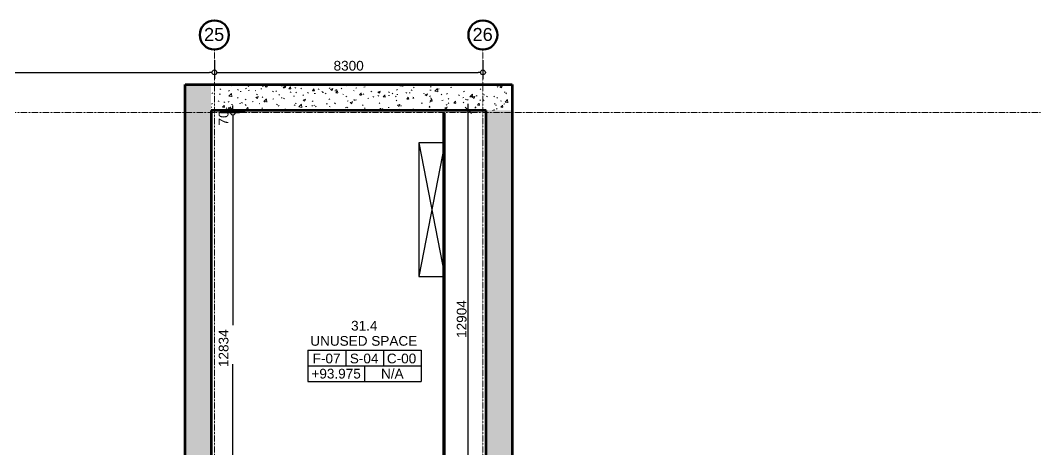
# Model space of a CAD drawing. Header units: millimetres. Extents: x -678720 to -601931, y -306 to 39239.
# Drawn here: x -638913 to -607379, y 25971 to 39239 of the extents above; entities that cross this region are included whole.
import ezdxf

# ---------------------------------------------------------------- set-up
doc = ezdxf.new("R2010")
doc.units = ezdxf.units.MM
doc.linetypes.add('DPA_Grid _ Level 100', pattern=[10, 5.5, -1.6, 1.3, -1.6])
for name, color, linetype, lineweight in [('_ _ A-DETL-OPENING', 1, 'Continuous', 25), ('A-ANNO-DIMS', 1, 'Continuous', 9), ('A-ROOM-IDEN', 3, 'Continuous', 25), ('A-ROOM-LINE', 3, 'Continuous', 25), ('A-WALL', 5, 'Continuous', 35), ('A-WALL-PATT', 1, 'Continuous', 35), ('S-GRID', 251, 'Continuous', 9), ('S-GRID-IDEN', 3, 'Continuous', 50), ('WALL-E', 2, 'Continuous', 35)]:
    doc.layers.add(name, color=color, linetype=linetype, lineweight=lineweight)
doc.styles.add('Arial', font='arial.ttf', dxfattribs={"height": 400})
doc.styles.add('Arial_2', font='arial.ttf', dxfattribs={"height": 300})
doc.dimstyles.new('DPA-DIM-3_0_C-C', dxfattribs={"dimscale": 304.8, "dimtxt": 306.07782, "dimasz": 0.492126, "dimexe": 0.656168, "dimexo": 0.0625, "dimgap": 0.164042, "dimtad": 1, "dimdec": 0, "dimzin": 0, "dimdsep": 46, "dimtxsty": 'Arial_2', "dimblk1": 'DOTBLANK', "dimblk2": 'DOTBLANK', "dimsah": 1, "dimcen": 0.09, "dimdle": 0.656168, "dimadec": 8, "dimazin": 0, "dimtfac": 1, "dimtdec": 4, "dimtix": 1, "dimtmove": 0, "dimatfit": 3, "dimfxl": 1.312336, "dimfxlon": 1, "dimtvp": 1, "dimtolj": 1, "dimtzin": 0, "dimarcsym": 2})
doc.dimstyles.new('DPA-DIM-3_0_C-T', dxfattribs={"dimscale": 304.8, "dimtxt": 306.07782, "dimasz": 0.492126, "dimexe": 0.656168, "dimexo": 0.0625, "dimgap": 0.164042, "dimtad": 0, "dimjust": 2, "dimdec": 0, "dimzin": 0, "dimdsep": 46, "dimtxsty": 'Arial_2', "dimblk1": 'DOTBLANK', "dimblk2": 'OBLIQUE', "dimsah": 1, "dimcen": 0.09, "dimdle": 0.656168, "dimadec": 8, "dimazin": 0, "dimtfac": 1, "dimtdec": 4, "dimtix": 1, "dimtmove": 2, "dimatfit": 3, "dimfxl": 1.312336, "dimfxlon": 1, "dimtvp": 1, "dimtolj": 1, "dimtzin": 0, "dimarcsym": 2})
doc.dimstyles.new('DPA-DIM-3_0_T-T_1', dxfattribs={"dimscale": 304.8, "dimtxt": 306.07782, "dimasz": 0.656168, "dimexe": 0.656168, "dimexo": 0.0625, "dimgap": 0.164042, "dimtad": 1, "dimdec": 0, "dimzin": 0, "dimdsep": 46, "dimtxsty": 'Arial_2', "dimblk1": 'OBLIQUE', "dimblk2": 'OBLIQUE', "dimsah": 1, "dimcen": 0.09, "dimdle": 0.656168, "dimadec": 8, "dimazin": 0, "dimtfac": 1, "dimtdec": 4, "dimtix": 1, "dimtmove": 0, "dimatfit": 3, "dimfxl": 1.312336, "dimfxlon": 1, "dimtvp": 1, "dimtolj": 1, "dimtzin": 0, "dimarcsym": 2})
pattern_1 = [(50, (0, 0), (728.7365, -63.7558), [76.2, -838.2]), (355, (0, 0), (-140.9716, 764.2276), [60.96, -670.56]), (100.451, (60.7, -5.3), (587.77, 700.46675), [64.76, -712.36]), (46.184, (0, 203.2), (1084.3162, -168.171), [114.3, -1257.3]), (96.636, (90.4, 189.2), (949.61, 989.7098), [97.14, -1068.54]), (351.184, (0, 203.2), (949.6206, 989.7012), [91.44, -1005.84]), (21, (101.6, 152.4), (606.45787, -409.06057), [76.2, -838.2]), (326, (101.6, 152.4), (247.2083, 736.7529), [60.96, -670.56]), (71.451, (152.14, 118.3), (853.66825, 327.6855), [64.76, -712.36]), (37.5, (0, 0), (12.35469, 338.22012), [33.528, -628.904, 33.528, -647.192, -673.1]), (37.5, (0, 0), (12.35469, 338.22012), [-1343.152, 33.528, -639.572]), (7.5, (0, 0), (267.27887, 400.72213), [33.528, -354.584, 33.528, -613.664, -256.54]), (7.5, (0, 0), (267.27887, 400.72213), [-1035.304, 33.528, -223.012]), (327.5, (-226.57, 0), (542.36333, -22.91534), [33.528, -220.472, 33.528, -758.952, -1051.56]), (327.5, (-226.57, 0), (542.36333, -22.91534), [-1046.48, 33.528, -1018.032]), (317.5, (-328.17, 0), (592.51696, 101.7071), [33.528, -296.672, 33.528, -492.76, -746.76]), (317.5, (-328.17, 0), (592.51696, 101.7071), [-856.488, 33.528, -713.232])]

# ---------------------------------------------------------------- blocks, each defined once
blk = doc.blocks.new('DPA_Room Tag Box - Standard-4486259-4234-01 ENLARGED MULTI-PURPOSE LEVEL - REFLECTED CEILING PLAN - SHEET 5')
at = {"layer": 'A-ROOM-LINE'}
for p, q in [((-17.5, -2.94), (-17.5, -12.6)), ((-17.5, -2.94), (17.5, -2.94)), ((-5.83, -2.94), (-5.83, -7.77)), ((5.83, -2.94), (5.83, -7.77)), ((17.5, -2.94), (17.5, -12.6)), ((-17.5, -7.77), (17.5, -7.77)), ((0, -7.77), (0, -12.6)), ((-17.5, -12.6), (17.5, -12.6))]:
    blk.add_line(p, q, dxfattribs=at)
blk = doc.blocks.new('Grid - 100 Scale-2291345-4234-01 ENLARGED MULTI-PURPOSE LEVEL - REFLECTED CEILING PLAN - SHEET 5')
at = {"layer": 'S-GRID-IDEN'}
blk.add_circle((0, 0), 4.5, dxfattribs=at)
blk = doc.blocks.new('_DotBlank')
at = {"color": 0, "linetype": 'ByBlock', "lineweight": -2}
blk.add_line((-0.5, 0), (-1, 0), dxfattribs=at)
blk.add_circle((0, 0), 0.5, dxfattribs=at)
blk = doc.blocks.new('*D1610')
at = {"layer": 'A-ANNO-DIMS', "color": 0, "lineweight": -2, "transparency": 16777216}
for p, q in [((-21025, 28734), (-21025, 28153)), ((100, 28734), (100, 28153)), ((-20875, 28353), (-50, 28353))]:
    blk.add_line(p, q, dxfattribs=at)
at = {"layer": 'Defpoints', "color": 0, "transparency": 16777216}
for p in [(-21025, 28753), (100, 28753), (100, 28353)]:
    blk.add_point(p, dxfattribs=at)
at = {"layer": 'A-ANNO-DIMS', "color": 0, "lineweight": -2, "transparency": 16777216, "xscale": 150, "yscale": 150, "zscale": 150, "rotation": 180}
blk.add_blockref('_DotBlank', (-21025, 28353), dxfattribs=at)
at = {"layer": 'A-ANNO-DIMS', "color": 0, "lineweight": -2, "transparency": 16777216, "xscale": 150, "yscale": 150, "zscale": 150}
blk.add_blockref('_DotBlank', (100, 28353), dxfattribs=at)
at = {"layer": 'A-ANNO-DIMS', "color": 0, "transparency": 16777216, "insert": (-10463, 28557), "char_height": 300, "width": 1384.41, "attachment_point": 5, "style": 'Arial_2'}
blk.add_mtext('\\A1;21125', dxfattribs=at)
blk = doc.blocks.new('*D1611')
at = {"layer": 'A-ANNO-DIMS', "color": 0, "lineweight": -2, "transparency": 16777216}
for p, q in [((100, 28734), (100, 28153)), ((8400, 28734), (8400, 28153)), ((250, 28353), (8250, 28353))]:
    blk.add_line(p, q, dxfattribs=at)
at = {"layer": 'Defpoints', "color": 0, "transparency": 16777216}
for p in [(100, 28753), (8400, 28753), (8400, 28353)]:
    blk.add_point(p, dxfattribs=at)
at = {"layer": 'A-ANNO-DIMS', "color": 0, "lineweight": -2, "transparency": 16777216, "xscale": 150, "yscale": 150, "zscale": 150, "rotation": 180}
blk.add_blockref('_DotBlank', (100, 28353), dxfattribs=at)
at = {"layer": 'A-ANNO-DIMS', "color": 0, "lineweight": -2, "transparency": 16777216, "xscale": 150, "yscale": 150, "zscale": 150}
blk.add_blockref('_DotBlank', (8400, 28353), dxfattribs=at)
at = {"layer": 'A-ANNO-DIMS', "color": 0, "transparency": 16777216, "insert": (4250, 28557), "char_height": 300, "width": 1107.53, "attachment_point": 5, "style": 'Arial_2'}
blk.add_mtext('\\A1;8300', dxfattribs=at)
blk = doc.blocks.new('_Oblique')
at = {"color": 0, "linetype": 'ByBlock', "lineweight": -2}
blk.add_line((-0.5, -0.5), (0.5, 0.5), dxfattribs=at)
blk = doc.blocks.new('*D1618')
at = {"layer": 'A-ANNO-DIMS', "color": 0, "lineweight": -2, "transparency": 16777216}
for p, q in [((7566, 27180), (8147, 27180)), ((7947, 14076), (7947, 27380)), ((7566, 14276), (8147, 14276))]:
    blk.add_line(p, q, dxfattribs=at)
at = {"layer": 'Defpoints', "color": 0, "transparency": 16777216}
for p in [(7547, 27180), (7947, 27180), (7547, 14276)]:
    blk.add_point(p, dxfattribs=at)
at = {"layer": 'A-ANNO-DIMS', "color": 0, "lineweight": -2, "transparency": 16777216, "xscale": 200, "yscale": 200, "zscale": 200}
for p, rotation in [((7947, 27180), 90), ((7947, 14276), 270)]:
    blk.add_blockref('_Oblique', p, dxfattribs=dict(at, rotation=rotation))
at = {"layer": 'A-ANNO-DIMS', "color": 0, "transparency": 16777216, "insert": (7744, 20728), "char_height": 300, "width": 1384.41, "attachment_point": 5, "rotation": 90, "style": 'Arial_2'}
blk.add_mtext('\\A1;12904', dxfattribs=at)
blk = doc.blocks.new('*D1564')
at = {"layer": 'Defpoints', "color": 0, "transparency": 16777216}
for p in [(532, 27110), (532, 27110), (673, 27110)]:
    blk.add_point(p, dxfattribs=at)
blk = doc.blocks.new('_None')
blk = doc.blocks.new('*D1565')
at = {"layer": 'A-ANNO-DIMS', "color": 0, "lineweight": -2, "transparency": 16777216}
for p, q in [((293, 27180), (873, 27180)), ((673, 27180), (673, 27330)), ((673, 27110), (673, 27180)), ((293, 27110), (873, 27110)), ((673, 26960), (673, 26810))]:
    blk.add_line(p, q, dxfattribs=at)
at = {"layer": 'Defpoints', "color": 0, "transparency": 16777216}
for p in [(273, 27180), (673, 27180), (273, 27110)]:
    blk.add_point(p, dxfattribs=at)
at = {"layer": 'A-ANNO-DIMS', "color": 0, "lineweight": -2, "transparency": 16777216, "xscale": 150, "yscale": 150, "zscale": 150}
for name, p, rotation in [('_Oblique', (673, 27180), 270), ('_DotBlank', (673, 27110), 90)]:
    blk.add_blockref(name, p, dxfattribs=dict(at, rotation=rotation))
at = {"layer": 'A-ANNO-DIMS', "color": 0, "transparency": 16777216, "insert": (234, 26709), "char_height": 300, "width": 553.77, "attachment_point": 1, "rotation": 90, "line_spacing_factor": 0.941778, "style": 'Arial_2'}
blk.add_mtext('\\A1;70', dxfattribs=at)
blk = doc.blocks.new('*D1566')
at = {"layer": 'Defpoints', "color": 0, "transparency": 16777216}
for p in [(673, 27110), (815, 27110), (815, 27110)]:
    blk.add_point(p, dxfattribs=at)
blk = doc.blocks.new('*D1567')
at = {"layer": 'A-ANNO-DIMS', "color": 0, "lineweight": -2, "transparency": 16777216}
for p, q in [((1054, 27110), (473, 27110)), ((673, 26960), (673, 20535)), ((673, 14076), (673, 19336)), ((1054, 14276), (473, 14276))]:
    blk.add_line(p, q, dxfattribs=at)
at = {"layer": 'Defpoints', "color": 0, "transparency": 16777216}
for p in [(1073, 27110), (673, 14276), (1073, 14276)]:
    blk.add_point(p, dxfattribs=at)
at = {"layer": 'A-ANNO-DIMS', "color": 0, "lineweight": -2, "transparency": 16777216, "xscale": 150, "yscale": 150, "zscale": 150}
for name, p, rotation in [('_DotBlank', (673, 27110), 90), ('_Oblique', (673, 14276), 270)]:
    blk.add_blockref(name, p, dxfattribs=dict(at, rotation=rotation))
at = {"layer": 'A-ANNO-DIMS', "color": 0, "transparency": 16777216, "insert": (234, 19243), "char_height": 300, "width": 1384.41, "attachment_point": 1, "rotation": 90, "line_spacing_factor": 0.941778, "style": 'Arial_2'}
blk.add_mtext('\\A1;12834', dxfattribs=at)
blk = doc.blocks.new('*U1546')
at = {"layer": '_ _ A-DETL-OPENING'}
for p, q in [((6420, 26180), (7220, 22046)), ((7220, 26180), (6420, 22046)), ((6420, 26180), (6420, 22046)), ((7220, 26180), (6420, 26180)), ((7220, 22046), (7220, 26180)), ((6420, 22046), (7220, 22046))]:
    blk.add_line(p, q, dxfattribs=at)
at = {"layer": 'S-GRID', "linetype": 'DPA_Grid _ Level 100'}
for p, q in [((100, -8552.3), (100, 29060.4)), ((8400, -8552.3), (8400, 29060.4))]:
    blk.add_line(p, q, dxfattribs=at)
at = {"layer": 'S-GRID-IDEN', "xscale": 99.99999999999993, "yscale": 99.99999999999993, "zscale": 99.99999999999993}
for p in [(100, 29510.4), (8400, 29510.4)]:
    blk.add_blockref('Grid - 100 Scale-2291345-4234-01 ENLARGED MULTI-PURPOSE LEVEL - REFLECTED CEILING PLAN - SHEET 5', p, dxfattribs=at)
at = {"layer": 'S-GRID-IDEN', "lineweight": 9, "char_height": 400, "width": 753.586, "attachment_point": 1, "style": 'Arial'}
for s, insert in [('25', (-218.8, 29726.3)), ('26', (8081.2, 29726.3))]:
    blk.add_mtext(s, dxfattribs=dict(at, insert=insert))
at = {"layer": 'A-ANNO-DIMS'}
for base, p1, p2, override, picture, middle in [((100, 28353.4), (-21025, 28753.4), (100, 28753.4), {"dimpost": '<>', "dimfxl": 21125}, '*D1610', (-10462.5, 28556.6)), ((8400, 28353.4), (100, 28753.4), (8400, 28753.4), {"dimpost": '<>', "dimfxl": 8300}, '*D1611', (4250, 28556.7))]:
    dim = blk.add_linear_dim(base=base, p1=p1, p2=p2, dimstyle='DPA-DIM-3_0_C-C', override=override, dxfattribs=at)
    dim.commit()
    dim.dimension.update_dxf_attribs({"geometry": picture, "text_midpoint": middle})
for base, p1, p2, override, picture, middle in [((673.5, 27180), (273.5, 27110), (273.5, 27180), {"dimpost": '<>', "dimfxl": 70}, '*D1565', (434, 26985.4)), ((673.5, 14275.8), (1073.5, 27110), (1073.5, 14275.8), {"dimpost": '<>', "dimfxl": 12834.224271}, '*D1567', (434, 19935.4))]:
    dim = blk.add_linear_dim(base=base, p1=p1, p2=p2, angle=90, dimstyle='DPA-DIM-3_0_C-T', override=override, dxfattribs=at)
    dim.commit()
    dim.dimension.update_dxf_attribs({"geometry": picture, "text_midpoint": middle, "dimtype": 160, "text_rotation": 90})
dim = blk.add_linear_dim(base=(7947.3, 27180), p1=(7547.3, 14275.8), p2=(7547.3, 27180), angle=90, dimstyle='DPA-DIM-3_0_T-T_1', override={"dimpost": '<>', "dimfxl": 12904.224271}, dxfattribs=at)
dim.commit()
dim.dimension.update_dxf_attribs({"geometry": '*D1618', "text_midpoint": (7744.1, 20727.9)})
for p1, p2, picture in [((532, 27110), (532, 27110), '*D1564'), ((814.9, 27110), (814.9, 27110), '*D1566')]:
    dim = blk.add_linear_dim(base=(673.5, 27110), p1=p1, p2=p2, angle=90, text=' ', dimstyle='DPA-DIM-3_0_C-T', override={"dimpost": '<>', "dimblk": 'None', "dimse1": 1, "dimse2": 1, "dimsd1": 1, "dimsd2": 1, "dimfxl": 0}, dxfattribs=at)
    dim.commit()
    dim.dimension.update_dxf_attribs({"geometry": picture, "text_midpoint": (673.5, 27110)})

msp = doc.modelspace()

# ---------------------------------------------------------------- hatches: boundary and pattern name
at = {"layer": 'A-WALL-PATT', "lineweight": 9}
h = msp.add_hatch(dxfattribs=at)
h.set_pattern_fill('FP_1', color=256, style=0, pattern_type=2)
h.set_pattern_definition(pattern_1)
h.paths.add_polyline_path([(-633017, 9279), (-633017, 37259), (-633817, 37259), (-633817, 9279)])
h = msp.add_hatch(dxfattribs=at)
h.set_pattern_fill('FP_1', color=256, style=0, pattern_type=2)
h.set_pattern_definition(pattern_1)
h.paths.add_polyline_path([(-623717, 36459), (-623717, 37259), (-633017, 37259), (-633017, 36459), (-624517, 36459)])
h = msp.add_hatch(dxfattribs=at)
h.set_pattern_fill('FP_1', color=256, style=0, pattern_type=2)
h.set_pattern_definition(pattern_1)
h.paths.add_polyline_path([(-624517, 2545), (-623717, 2545), (-623717, 36459), (-624517, 36459), (-624517, 3345)])

# ---------------------------------------------------------------- linework, layer by layer
at = {"layer": 'A-WALL', "color": 7, "lineweight": 70}
for p, q in [((-633817, 10079), (-633817, 37259)), ((-633817, 37259), (-633017, 37259)), ((-633017, 37259), (-623717, 37259)), ((-623717, 37259), (-623717, 36459)), ((-633017, 36459), (-633017, 9279)), ((-624517, 36459), (-633017, 36459)), ((-624517, 3345), (-624517, 36459)), ((-623717, 36459), (-623717, 2545))]:
    msp.add_line(p, q, dxfattribs=at)
at = {"layer": 'S-GRID', "linetype": 'DPA_Grid _ Level 100'}
msp.add_line((-677385, 36389), (-607379, 36389), dxfattribs=at)
at = {"layer": 'WALL-E'}
for p, q in [((-625847, 36319), (-625847, 36369)), ((-625847, 36369), (-625847, 36319)), ((-625797, 36369), (-625847, 36369)), ((-625797, 36369), (-625847, 36369)), ((-625847, 23555), (-625847, 36319)), ((-625847, 36319), (-625847, 31371)), ((-625847, 36279), (-625847, 34479)), ((-625847, 34479), (-625847, 36279)), ((-625797, 31371), (-625797, 36369)), ((-625797, 36369), (-625797, 23555)), ((-625797, 34479), (-625797, 36279)), ((-625797, 36279), (-625797, 34479)), ((-625847, 33879), (-625847, 32079)), ((-625847, 32079), (-625847, 33879)), ((-625797, 33879), (-625797, 32079)), ((-625797, 32079), (-625797, 33879)), ((-625847, 31371), (-625847, 28862)), ((-625797, 31371), (-625847, 31371)), ((-625797, 31371), (-625847, 31371)), ((-625797, 28862), (-625797, 31371)), ((-625847, 28862), (-625847, 27390)), ((-625797, 28862), (-625847, 28862)), ((-625797, 27390), (-625797, 28862)), ((-625847, 27390), (-625847, 23555)), ((-625847, 27390), (-625797, 27390)), ((-625797, 23555), (-625797, 27390))]:
    msp.add_line(p, q, dxfattribs=at)

# ---------------------------------------------------------------- block references
msp.add_blockref('*U1546', (-633017, 9279))
at = {"layer": 'A-ROOM-IDEN', "xscale": 99.99999999999993, "yscale": 99.99999999999993, "zscale": 99.99999999999993}
msp.add_blockref('DPA_Room Tag Box - Standard-4486259-4234-01 ENLARGED MULTI-PURPOSE LEVEL - REFLECTED CEILING PLAN - SHEET 5', (-628276, 29339), dxfattribs=at)

# ---------------------------------------------------------------- texts
at = {"layer": 'A-ROOM-IDEN', "lineweight": 9, "char_height": 300, "attachment_point": 1, "style": 'Arial_2'}
for s, insert, width in [('31.4', (-628692, 29951), 1010.13), ('UNUSED SPACE', (-629953, 29482), 4056.54), ('F-07', (-629879, 28938), 1058.23), ('S-04', (-628731, 28938), 1090.29), ('C-00', (-627586, 28938), 1114.35), ('+93.975', (-629918, 28469), 1883.97), ('N/A', (-627767, 28469), 857.81)]:
    msp.add_mtext(s, dxfattribs=dict(at, insert=insert, width=width))

doc.saveas('drawing.dxf')
